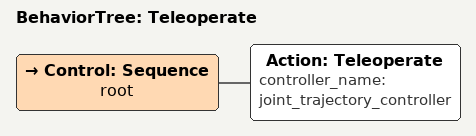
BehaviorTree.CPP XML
<?xml version="1.0"?>
<root BTCPP_format="4" main_tree_to_execute="Teleoperate">
    <BehaviorTree ID="Teleoperate" _description="Teleoperate the robot from the Web UI">
        <Control ID="Sequence" name="root">
            <Action ID="Teleoperate" controller_name="joint_trajectory_controller"/>
        </Control>
    </BehaviorTree>
</root>
